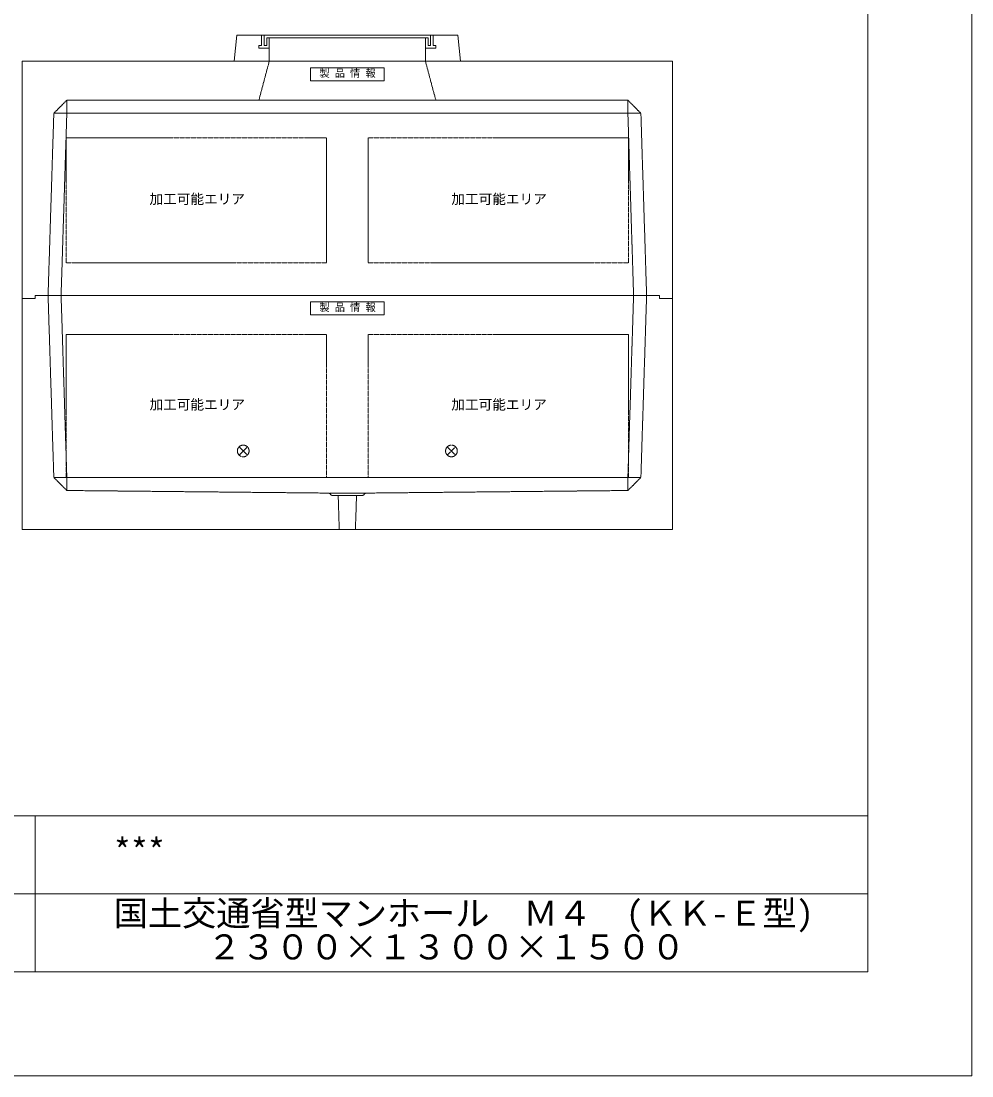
# Model space of a CAD drawing. Units: millimetres, scale not verified. Extents: x -5940 to 5940, y -4200 to 4200.
# Drawn here: x 2286 to 5940, y -4200 to -146 of the extents above; entities that cross this region are included whole.
import ezdxf
from ezdxf.enums import TextEntityAlignment as Align

# ---------------------------------------------------------------- set-up
doc = ezdxf.new("R2010")
doc.units = ezdxf.units.MM
doc.header["$LTSCALE"] = 20
doc.linetypes.add('LONG_DASHED1', pattern=[7, 6, -1])
doc.linetypes.add('LONG_DOUBLE_CHAIN', pattern=[21.8, 18, -1, 0.6, -0.6, 0.6, -1])
for name, color, linetype, lineweight in [('0-0_D-TTL', 7, 'Continuous', 9), ('0-1_Defpoints', 7, 'Continuous', 9), ('0-2_D-TTL-FRAM1', 134, 'Continuous', 9), ('0-3_D-TTL-TXT', 7, 'Continuous', 9), ('0-5_D-STR-STR5', 1, 'LONG_DOUBLE_CHAIN', 9), ('0-8_D-STR', 7, 'LONG_DASHED1', 9), ('0-9_D-STR-STR1', 7, 'LONG_DASHED1', 9), ('0-A_D-STR-STR4', 134, 'LONG_DASHED1', 9)]:
    doc.layers.add(name, color=color, linetype=linetype, lineweight=lineweight)
doc.styles.add('ＭＳ ゴシック', font='')
doc.styles.get('ＭＳ ゴシック').set_extended_font_data('MS Gothic')

# ---------------------------------------------------------------- blocks, each defined once
blk = doc.blocks.new('A$C4DE05FD1')
at = {"layer": '0-0_D-TTL', "color": 134}
for p in [(114800, 76000), (4000, 4000)]:
    blk.add_line(p, (114800, 4000), dxfattribs=at)
at = {"layer": '0-1_Defpoints', "color": 134}
for p in [(118800, 84000), (0, 0)]:
    blk.add_line(p, (118800, 0), dxfattribs=at)
at = {"layer": '0-2_D-TTL-FRAM1'}
for p, q in [((38800, 10000), (114800, 10000)), ((82800, 10000), (82800, 4000)), ((64800, 7000), (114800, 7000))]:
    blk.add_line(p, q, dxfattribs=at)
blk = doc.blocks.new('A$C3FC15DFF')
at = {"layer": '0-9_D-STR-STR1', "linetype": 'Continuous'}
blk.add_lwpolyline([(-2820, 0), (2820, 0), (2820, -1000), (-2820, -1000)], close=True, dxfattribs=at)
at = {"layer": '0-9_D-STR-STR1', "style": 'ＭＳ ゴシック'}
blk.add_text('製 品 情 報', height=577.3, dxfattribs=at).set_placement((-2149.6, -882.5), align=Align.BOTTOM_LEFT)
blk = doc.blocks.new('A$C6D821DB6')
at = {"layer": '0-5_D-STR-STR5'}
for points in [[(-21600, 12100), (-1600, 12100), (-1600, 2500), (-21600, 2500)], [(21600, 12100), (1600, 12100), (1600, 2500), (21600, 2500)]]:
    blk.add_lwpolyline(points, close=True, dxfattribs=at)
at = {"layer": '0-8_D-STR', "linetype": 'Continuous'}
for p, q in [((-25000, 18000), (-25000, -240)), ((-25000, 18000), (25000, 18000)), ((25000, 18000), (25000, -240)), ((24000, 0), (-24000, 0))]:
    blk.add_line(p, q, dxfattribs=at)
at = {"layer": '0-8_D-STR'}
for p, q in [((-6000, 18000), (-6800, 15000)), ((6000, 18000), (6800, 15000)), ((-21560, 15000), (-22560, 14000)), ((21560, 15000), (-21560, 15000)), ((-21560, 15000), (-21560, 14000)), ((21560, 15000), (22560, 14000)), ((21560, 15000), (21560, 14000)), ((-23000, 0), (-22560, 14000)), ((22560, 14000), (-22560, 14000)), ((-22000, 0), (-21560, 14000)), ((22000, 0), (21560, 14000)), ((23000, 0), (22560, 14000))]:
    blk.add_line(p, q, dxfattribs=at)
at = {"layer": '0-8_D-STR', "linetype": 'Continuous'}
for points in [[(-25000, -240), (-24000, -240), (-24000, 0)], [(25000, -240), (24000, -240), (24000, 0)]]:
    blk.add_lwpolyline(points, dxfattribs=at)
at = {"layer": '0-9_D-STR-STR1'}
blk.add_blockref('A$C3FC15DFF', (0, 17500), dxfattribs=at)
blk = doc.blocks.new('A$C019679C0')
at = {"layer": '0-8_D-STR', "linetype": 'Continuous'}
for p, q in [((-8700, 0), (-8500, 2000)), ((8500, 2000), (-8500, 2000)), ((8700, 0), (8500, 2000)), ((-8700, 0), (8700, 0))]:
    blk.add_line(p, q, dxfattribs=at)
at = {"layer": '0-8_D-STR'}
for p, q in [((-6000, 0), (-6000, 1800)), ((6000, 1800), (6000, 0))]:
    blk.add_line(p, q, dxfattribs=at)
at = {"layer": '0-A_D-STR-STR4'}
for points in [[(-6600, 2000), (-6600, 1200), (-6800, 1200), (-6800, 1000), (-6000, 1000)], [(-6000, 1800), (-6200, 1800), (-6200, 1200), (-6400, 1200), (-6400, 2000)], [(-6000, 1800), (6000, 1800), (6200, 1800)], [(6600, 2000), (6600, 1200), (6800, 1200), (6800, 1000), (6000, 1000)], [(6200, 1800), (6200, 1200), (6400, 1200), (6400, 2000)]]:
    blk.add_lwpolyline(points, dxfattribs=at)
blk = doc.blocks.new('A$C0E400CFA')
at = {"layer": '0-5_D-STR-STR5'}
for p, q in [((-21600, -14000), (-21600, -3000)), ((21600, -14000), (21600, -3000)), ((-21600, -14000), (-1600, -14000)), ((21600, -14000), (1600, -14000))]:
    blk.add_line(p, q, dxfattribs=at)
for points in [[(-21600, -3000), (-1600, -3000), (-1600, -14000)], [(21600, -3000), (1600, -3000), (1600, -14000)]]:
    blk.add_lwpolyline(points, dxfattribs=at)
at = {"layer": '0-8_D-STR', "linetype": 'Continuous'}
for p, q in [((-24000, 0), (24000, 0)), ((-24000, -240), (-24000, 0)), ((-25000, -18000), (-25000, -240)), ((-25000, -240), (-24000, -240)), ((25000, -18000), (-25000, -18000))]:
    blk.add_line(p, q, dxfattribs=at)
at = {"layer": '0-8_D-STR'}
for p, q in [((-23000, 0), (-22560, -14000)), ((-22000, 0), (-21560, -14000)), ((22000, 0), (21560, -14000)), ((23000, 0), (22560, -14000)), ((-21560, -15000), (-22560, -14000)), ((22560, -14000), (-22560, -14000)), ((-21560, -15000), (-21560, -14000)), ((21560, -15000), (22560, -14000)), ((21560, -15000), (21560, -14000)), ((-21560, -15000), (-1400, -15200)), ((1400, -15200), (-1400, -15200)), ((-1200, -15380), (-1400, -15200)), ((1200, -15380), (-1200, -15380)), ((-621, -18000), (-705, -15380)), ((621, -18000), (705, -15380)), ((1200, -15380), (1400, -15200)), ((21560, -15000), (1400, -15200))]:
    blk.add_line(p, q, dxfattribs=at)
at = {"layer": '0-8_D-STR', "linetype": 'Continuous'}
blk.add_lwpolyline([(25000, -18000), (25000, -240), (24000, -240), (24000, 0)], dxfattribs=at)
at = {"layer": '0-9_D-STR-STR1'}
blk.add_blockref('A$C3FC15DFF', (0, -500), dxfattribs=at)
blk = doc.blocks.new('A$C1C640AAB')
at = {"layer": '0-5_D-STR-STR5'}
for p, q in [((-318.2, -318.2), (318.2, 318.2)), ((-318.2, 318.2), (318.2, -318.2))]:
    blk.add_line(p, q, dxfattribs=at)
blk.add_circle((0, 0), 450, dxfattribs=at)
blk = doc.blocks.new('A$Cf9a77a8d')
at = {"layer": '0-5_D-STR-STR5'}
for p in [(-8000, -11960), (8000, -11960)]:
    blk.add_blockref('A$C1C640AAB', p, dxfattribs=at)
at = {"layer": '0-8_D-STR'}
blk.add_blockref('A$C0E400CFA', (0, 0), dxfattribs=at)

msp = doc.modelspace()

# ---------------------------------------------------------------- block references
at = {"layer": '0-0_D-TTL', "xscale": 0.1, "yscale": 0.1}
msp.add_blockref('A$C4DE05FD1', (-5940, -4200), dxfattribs=at)
at = {"layer": '0-8_D-STR', "xscale": 0.05, "yscale": 0.05}
for name, p in [('A$C019679C0', (3540, -300)), ('A$C6D821DB6', (3540, -1200)), ('A$Cf9a77a8d', (3540, -1200))]:
    msp.add_blockref(name, p, dxfattribs=at)

# ---------------------------------------------------------------- texts
at = {"layer": '0-3_D-TTL-TXT', "style": 'ＭＳ ゴシック'}
for s, p in [('***', (2642.65, -3412.4)), ('国土交通省型マンホール\u3000Ｍ４\u3000(ＫＫ-Ｅ型)', (2642.65, -3651.77)), ('２３００×１３００×１５００', (3001.97, -3781.12))]:
    msp.add_text(s, height=96.19, dxfattribs=at).set_placement(p, align=Align.BOTTOM_LEFT)
at = {"layer": '0-5_D-STR-STR5', "style": 'ＭＳ ゴシック'}
for p in [(2779.71, -860.37), (3939.71, -860.37), (2779.71, -1650.37), (3939.71, -1650.37)]:
    msp.add_text('加工可能エリア', height=38.42, dxfattribs=at).set_placement(p, align=Align.BOTTOM_LEFT)

doc.saveas('drawing.dxf')
